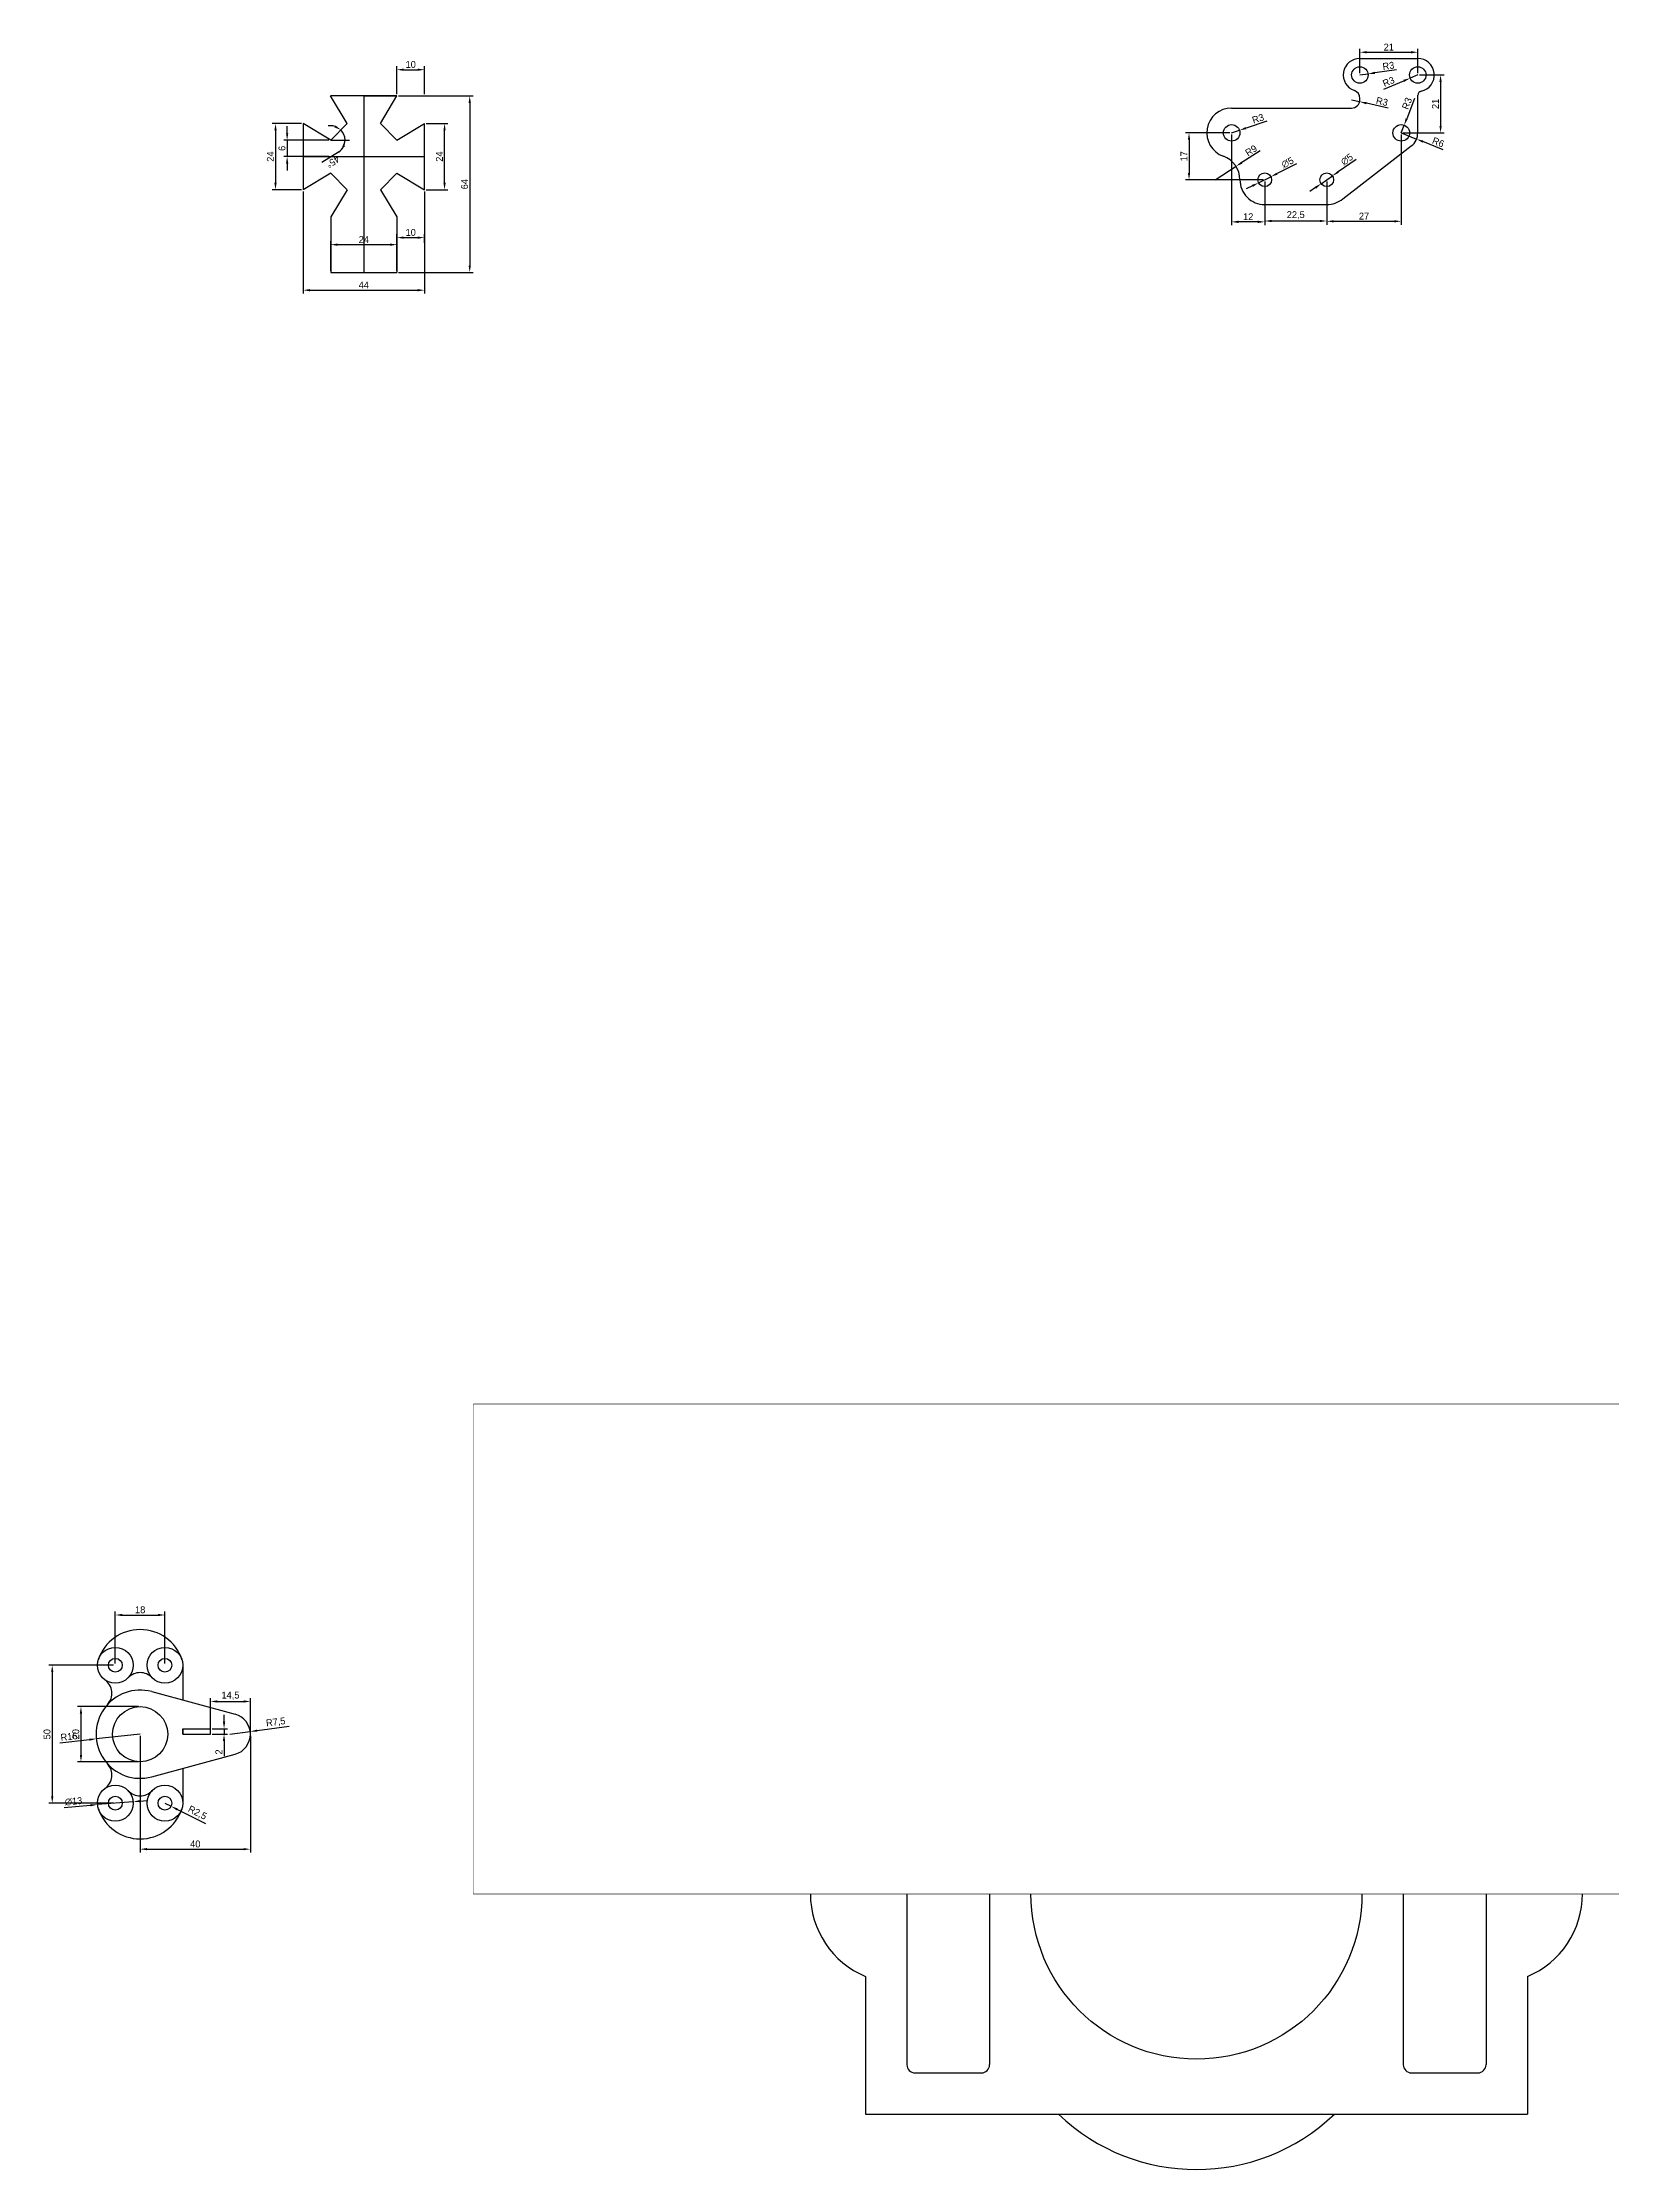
# Model space of a CAD drawing. Header units: millimetres. Extents: x -11614 to -3042, y 13178 to 15416.
# Drawn here: x -7199 to -6630, y 14188 to 14959 of the extents above; entities that cross this region are included whole.
import ezdxf

# ---------------------------------------------------------------- set-up
doc = ezdxf.new("R2010")
doc.units = ezdxf.units.MM
doc.header["$LTSCALE"] = 0.5
doc.header["$PDMODE"] = 34
doc.dimstyles.new('ISO-25', dxfattribs={"dimtxt": 2.5, "dimasz": 2.5, "dimexe": 1.25, "dimexo": 0.625, "dimtad": 1, "dimtxsty": 'Standard', "dimcen": 2.5, "dimadec": 0, "dimazin": 0, "dimtfac": 1, "dimtmove": 0, "dimatfit": 3, "dimfxl": 1, "dimarcsym": 0})

# ---------------------------------------------------------------- blocks, each defined once
blk = doc.blocks.new('*D49')
at = {"color": 0, "lineweight": -2, "transparency": 16777216}
for p, q in [((-7172.49, 14371.4), (-7172.49, 14390.25)), ((-7169.99, 14389), (-7156.99, 14389)), ((-7154.49, 14371.4), (-7154.49, 14390.25))]:
    blk.add_line(p, q, dxfattribs=at)
at = {"color": 0, "transparency": 16777216}
for points in [[(-7169.99, 14389.42), (-7169.99, 14388.59), (-7172.49, 14389)], [(-7156.99, 14389.42), (-7156.99, 14388.59), (-7154.49, 14389)]]:
    blk.add_solid(points, dxfattribs=at)
at = {"layer": 'Defpoints', "color": 0, "transparency": 16777216}
for p in [(-7154.49, 14389), (-7172.49, 14370.78), (-7154.49, 14370.78)]:
    blk.add_point(p, dxfattribs=at)
at = {"color": 0, "transparency": 16777216, "insert": (-7163.49, 14390.88), "char_height": 2.5, "attachment_point": 5}
blk.add_mtext('18', dxfattribs=at)
blk = doc.blocks.new('*D50')
at = {"color": 0, "lineweight": -2, "transparency": 16777216}
for p, q in [((-7137.99, 14346.4), (-7137.99, 14358.9)), ((-7135.49, 14357.65), (-7125.99, 14357.65)), ((-7123.49, 14346.4), (-7123.49, 14358.9))]:
    blk.add_line(p, q, dxfattribs=at)
at = {"color": 0, "transparency": 16777216}
for points in [[(-7135.49, 14358.07), (-7135.49, 14357.23), (-7137.99, 14357.65)], [(-7125.99, 14358.07), (-7125.99, 14357.23), (-7123.49, 14357.65)]]:
    blk.add_solid(points, dxfattribs=at)
at = {"layer": 'Defpoints', "color": 0, "transparency": 16777216}
for p in [(-7123.49, 14357.65), (-7137.99, 14345.78), (-7123.49, 14345.78)]:
    blk.add_point(p, dxfattribs=at)
at = {"color": 0, "transparency": 16777216, "insert": (-7130.74, 14359.73), "char_height": 2.5, "attachment_point": 5}
blk.add_mtext('14,5', dxfattribs=at)
blk = doc.blocks.new('*D51')
at = {"color": 0, "lineweight": -2, "transparency": 16777216}
for p, q in [((-7137.37, 14347.78), (-7131.82, 14347.78)), ((-7137.37, 14345.78), (-7131.82, 14345.78)), ((-7133.07, 14350.28), (-7133.07, 14352.78)), ((-7133.07, 14347.78), (-7133.07, 14345.78)), ((-7133.07, 14343.28), (-7133.07, 14337.86))]:
    blk.add_line(p, q, dxfattribs=at)
at = {"color": 0, "transparency": 16777216}
for points in [[(-7133.49, 14350.28), (-7132.65, 14350.28), (-7133.07, 14347.78)], [(-7133.49, 14343.28), (-7132.65, 14343.28), (-7133.07, 14345.78)]]:
    blk.add_solid(points, dxfattribs=at)
at = {"layer": 'Defpoints', "color": 0, "transparency": 16777216}
for p in [(-7137.99, 14347.78), (-7137.99, 14345.78), (-7133.07, 14345.78)]:
    blk.add_point(p, dxfattribs=at)
at = {"color": 0, "transparency": 16777216, "insert": (-7134.95, 14339.32), "char_height": 2.5, "attachment_point": 5, "rotation": 90}
blk.add_mtext('2', dxfattribs=at)
blk = doc.blocks.new('*D52')
at = {"color": 0, "lineweight": -2, "transparency": 16777216}
for p, q in [((-7130.99, 14345.78), (-7123.55, 14346.73)), ((-7109.5, 14348.54), (-7121.07, 14347.05))]:
    blk.add_line(p, q, dxfattribs=at)
at = {"color": 0, "transparency": 16777216}
blk.add_solid([(-7121.13, 14347.47), (-7121.02, 14346.64), (-7123.55, 14346.73)], dxfattribs=at)
at = {"layer": 'Defpoints', "color": 0, "transparency": 16777216}
for p in [(-7130.99, 14345.78), (-7123.55, 14346.73)]:
    blk.add_point(p, dxfattribs=at)
at = {"color": 0, "transparency": 16777216, "insert": (-7114.31, 14350.02), "char_height": 2.5, "attachment_point": 5, "rotation": 7.32679}
blk.add_mtext('R7,5', dxfattribs=at)
blk = doc.blocks.new('*D53')
at = {"color": 0, "lineweight": -2, "transparency": 16777216}
for p, q in [((-7154.49, 14320.78), (-7152.26, 14319.64)), ((-7139.63, 14313.23), (-7150.04, 14318.51))]:
    blk.add_line(p, q, dxfattribs=at)
at = {"color": 0, "transparency": 16777216}
blk.add_solid([(-7149.85, 14318.88), (-7150.22, 14318.14), (-7152.26, 14319.64)], dxfattribs=at)
at = {"layer": 'Defpoints', "color": 0, "transparency": 16777216}
for p in [(-7154.49, 14320.78), (-7152.26, 14319.64)]:
    blk.add_point(p, dxfattribs=at)
at = {"color": 0, "transparency": 16777216, "insert": (-7142.78, 14317.16), "char_height": 2.5, "attachment_point": 5, "rotation": 333.07073}
blk.add_mtext('R2,5', dxfattribs=at)
blk = doc.blocks.new('*D54')
at = {"color": 0, "lineweight": -2, "transparency": 16777216}
for p, q in [((-7163.49, 14345.78), (-7179.4, 14344.08)), ((-7192.61, 14342.67), (-7181.89, 14343.81))]:
    blk.add_line(p, q, dxfattribs=at)
at = {"color": 0, "transparency": 16777216}
blk.add_solid([(-7181.93, 14344.23), (-7181.84, 14343.4), (-7179.4, 14344.08)], dxfattribs=at)
at = {"layer": 'Defpoints', "color": 0, "transparency": 16777216}
for p in [(-7163.49, 14345.78), (-7179.4, 14344.08)]:
    blk.add_point(p, dxfattribs=at)
at = {"color": 0, "transparency": 16777216, "insert": (-7189.29, 14344.91), "char_height": 2.5, "attachment_point": 5, "rotation": 6.09495}
blk.add_mtext('R16', dxfattribs=at)
blk = doc.blocks.new('*D55')
at = {"color": 0, "lineweight": -2, "transparency": 16777216}
for p, q in [((-7163.49, 14345.15), (-7163.49, 14302.84)), ((-7123.49, 14345.15), (-7123.49, 14302.84)), ((-7160.99, 14304.09), (-7125.99, 14304.09))]:
    blk.add_line(p, q, dxfattribs=at)
at = {"color": 0, "transparency": 16777216}
for points in [[(-7160.99, 14304.51), (-7160.99, 14303.68), (-7163.49, 14304.09)], [(-7125.99, 14304.51), (-7125.99, 14303.68), (-7123.49, 14304.09)]]:
    blk.add_solid(points, dxfattribs=at)
at = {"layer": 'Defpoints', "color": 0, "transparency": 16777216}
for p in [(-7163.49, 14345.78), (-7123.49, 14345.78), (-7123.49, 14304.09)]:
    blk.add_point(p, dxfattribs=at)
at = {"color": 0, "transparency": 16777216, "insert": (-7143.49, 14305.97), "char_height": 2.5, "attachment_point": 5}
blk.add_mtext('40', dxfattribs=at)
blk = doc.blocks.new('*D56')
at = {"color": 0, "lineweight": -2, "transparency": 16777216}
for p, q in [((-7191.01, 14319.25), (-7181.46, 14320.04)), ((-7166.01, 14321.31), (-7178.97, 14320.24)), ((-7163.52, 14321.51), (-7161.03, 14321.72))]:
    blk.add_line(p, q, dxfattribs=at)
at = {"color": 0, "transparency": 16777216}
for points in [[(-7181.5, 14320.45), (-7181.43, 14319.62), (-7178.97, 14320.24)], [(-7163.56, 14321.93), (-7163.49, 14321.1), (-7166.01, 14321.31)]]:
    blk.add_solid(points, dxfattribs=at)
at = {"layer": 'Defpoints', "color": 0, "transparency": 16777216}
for p in [(-7178.97, 14320.24), (-7166.01, 14321.31)]:
    blk.add_point(p, dxfattribs=at)
at = {"color": 0, "transparency": 16777216, "insert": (-7187.64, 14321.41), "char_height": 2.5, "attachment_point": 5, "rotation": 4.70359}
blk.add_mtext('∅13', dxfattribs=at)
blk = doc.blocks.new('*D57')
at = {"color": 0, "lineweight": -2, "transparency": 16777216}
for p, q in [((-7164.12, 14355.78), (-7186.2, 14355.78)), ((-7184.95, 14353.28), (-7184.95, 14338.28)), ((-7164.12, 14335.78), (-7186.2, 14335.78))]:
    blk.add_line(p, q, dxfattribs=at)
at = {"color": 0, "transparency": 16777216}
for points in [[(-7185.37, 14353.28), (-7184.54, 14353.28), (-7184.95, 14355.78)], [(-7185.37, 14338.28), (-7184.54, 14338.28), (-7184.95, 14335.78)]]:
    blk.add_solid(points, dxfattribs=at)
at = {"layer": 'Defpoints', "color": 0, "transparency": 16777216}
for p in [(-7163.49, 14355.78), (-7184.95, 14335.78), (-7163.49, 14335.78)]:
    blk.add_point(p, dxfattribs=at)
at = {"color": 0, "transparency": 16777216, "insert": (-7186.83, 14345.78), "char_height": 2.5, "attachment_point": 5, "rotation": 90}
blk.add_mtext('20', dxfattribs=at)
blk = doc.blocks.new('*D58')
at = {"color": 0, "lineweight": -2, "transparency": 16777216}
for p, q in [((-7173.12, 14370.78), (-7196.62, 14370.78)), ((-7195.37, 14368.28), (-7195.37, 14323.28)), ((-7173.12, 14320.78), (-7196.62, 14320.78))]:
    blk.add_line(p, q, dxfattribs=at)
at = {"color": 0, "transparency": 16777216}
for points in [[(-7195.79, 14368.28), (-7194.95, 14368.28), (-7195.37, 14370.78)], [(-7195.79, 14323.28), (-7194.95, 14323.28), (-7195.37, 14320.78)]]:
    blk.add_solid(points, dxfattribs=at)
at = {"layer": 'Defpoints', "color": 0, "transparency": 16777216}
for p in [(-7172.49, 14370.78), (-7195.37, 14320.78), (-7172.49, 14320.78)]:
    blk.add_point(p, dxfattribs=at)
at = {"color": 0, "transparency": 16777216, "insert": (-7197.25, 14345.78), "char_height": 2.5, "attachment_point": 5, "rotation": 90}
blk.add_mtext('50', dxfattribs=at)
blk = doc.blocks.new('*D87')
at = {"color": 0, "linetype": 'Continuous', "lineweight": -2, "transparency": 16777216}
blk.add_line((-7091.58, 14919.46), (-7097.55, 14915.65), dxfattribs=at)
for start, end in [(72.80093, 100.60186), (302.56756, 360), (360, 45), (304.39814, 332.19907)]:
    blk.add_arc((-7094.38, 14923.84), 5.2, start, end, dxfattribs=at)
at = {"color": 0, "linetype": 'Continuous', "transparency": 16777216}
for points in [[(-7092.63, 14929.17), (-7093.06, 14928.46), (-7090.7, 14927.52)], [(-7090.18, 14921.52), (-7089.37, 14921.32), (-7089.18, 14923.84)]]:
    blk.add_solid(points, dxfattribs=at)
at = {"layer": 'Defpoints', "color": 0, "linetype": 'Continuous', "transparency": 16777216}
for p in [(-7094.38, 14923.84), (-7094.38, 14923.84), (-7089.88, 14926.45), (-7088.38, 14929.84), (-7087.6, 14923.84)]:
    blk.add_point(p, dxfattribs=at)
at = {"color": 0, "linetype": 'Continuous', "transparency": 16777216, "insert": (-7093.56, 14915.97), "char_height": 2.5, "attachment_point": 5, "rotation": 212.56756}
blk.add_mtext('45°', dxfattribs=at)
blk = doc.blocks.new('*D88')
at = {"color": 0, "linetype": 'Continuous', "lineweight": -2, "transparency": 16777216}
for p, q in [((-7059.76, 14929.84), (-7051.86, 14929.84)), ((-7053.11, 14908.34), (-7053.11, 14927.34)), ((-7059.76, 14905.84), (-7051.86, 14905.84))]:
    blk.add_line(p, q, dxfattribs=at)
at = {"color": 0, "linetype": 'Continuous', "transparency": 16777216}
for points in [[(-7053.52, 14927.34), (-7052.69, 14927.34), (-7053.11, 14929.84)], [(-7053.52, 14908.34), (-7052.69, 14908.34), (-7053.11, 14905.84)]]:
    blk.add_solid(points, dxfattribs=at)
at = {"layer": 'Defpoints', "color": 0, "linetype": 'Continuous', "transparency": 16777216}
for p in [(-7060.38, 14929.84), (-7053.11, 14929.84), (-7060.38, 14905.84)]:
    blk.add_point(p, dxfattribs=at)
at = {"color": 0, "linetype": 'Continuous', "transparency": 16777216, "insert": (-7054.98, 14917.84), "char_height": 2.5, "attachment_point": 5, "rotation": 90}
blk.add_mtext('24', dxfattribs=at)
blk = doc.blocks.new('*D89')
at = {"color": 0, "linetype": 'Continuous', "lineweight": -2, "transparency": 16777216}
for p, q in [((-7070.38, 14940.47), (-7070.38, 14950.61)), ((-7067.88, 14949.36), (-7062.88, 14949.36)), ((-7060.38, 14940.47), (-7060.38, 14950.61))]:
    blk.add_line(p, q, dxfattribs=at)
at = {"color": 0, "linetype": 'Continuous', "transparency": 16777216}
for points in [[(-7067.88, 14949.78), (-7067.88, 14948.94), (-7070.38, 14949.36)], [(-7062.88, 14949.78), (-7062.88, 14948.94), (-7060.38, 14949.36)]]:
    blk.add_solid(points, dxfattribs=at)
at = {"layer": 'Defpoints', "color": 0, "linetype": 'Continuous', "transparency": 16777216}
for p in [(-7060.38, 14949.36), (-7070.38, 14939.84), (-7060.38, 14939.84)]:
    blk.add_point(p, dxfattribs=at)
at = {"color": 0, "linetype": 'Continuous', "transparency": 16777216, "insert": (-7065.38, 14951.24), "char_height": 2.5, "attachment_point": 5}
blk.add_mtext('10', dxfattribs=at)
blk = doc.blocks.new('*D90')
at = {"color": 0, "linetype": 'Continuous', "lineweight": -2, "transparency": 16777216}
for p, q in [((-7069.76, 14939.84), (-7042.73, 14939.84)), ((-7043.98, 14937.34), (-7043.98, 14878.34)), ((-7069.76, 14875.84), (-7042.73, 14875.84))]:
    blk.add_line(p, q, dxfattribs=at)
at = {"color": 0, "linetype": 'Continuous', "transparency": 16777216}
for points in [[(-7044.39, 14937.34), (-7043.56, 14937.34), (-7043.98, 14939.84)], [(-7044.39, 14878.34), (-7043.56, 14878.34), (-7043.98, 14875.84)]]:
    blk.add_solid(points, dxfattribs=at)
at = {"layer": 'Defpoints', "color": 0, "linetype": 'Continuous', "transparency": 16777216}
for p in [(-7070.38, 14939.84), (-7070.38, 14875.84), (-7043.98, 14875.84)]:
    blk.add_point(p, dxfattribs=at)
at = {"color": 0, "linetype": 'Continuous', "transparency": 16777216, "insert": (-7045.85, 14907.84), "char_height": 2.5, "attachment_point": 5, "rotation": 90}
blk.add_mtext('64', dxfattribs=at)
blk = doc.blocks.new('*D91')
at = {"color": 0, "linetype": 'Continuous', "lineweight": -2, "transparency": 16777216}
for p, q in [((-7104.38, 14905.22), (-7104.38, 14868.16)), ((-7060.38, 14905.22), (-7060.38, 14868.16)), ((-7101.88, 14869.41), (-7062.88, 14869.41))]:
    blk.add_line(p, q, dxfattribs=at)
at = {"color": 0, "linetype": 'Continuous', "transparency": 16777216}
for points in [[(-7101.88, 14869.82), (-7101.88, 14868.99), (-7104.38, 14869.41)], [(-7062.88, 14869.82), (-7062.88, 14868.99), (-7060.38, 14869.41)]]:
    blk.add_solid(points, dxfattribs=at)
at = {"layer": 'Defpoints', "color": 0, "linetype": 'Continuous', "transparency": 16777216}
for p in [(-7104.38, 14905.84), (-7060.38, 14905.84), (-7060.38, 14869.41)]:
    blk.add_point(p, dxfattribs=at)
at = {"color": 0, "linetype": 'Continuous', "transparency": 16777216, "insert": (-7082.38, 14871.28), "char_height": 2.5, "attachment_point": 5}
blk.add_mtext('44', dxfattribs=at)
blk = doc.blocks.new('*D92')
at = {"color": 0, "linetype": 'Continuous', "lineweight": -2, "transparency": 16777216}
for p, q in [((-7095.01, 14923.84), (-7111.44, 14923.84)), ((-7110.19, 14926.34), (-7110.19, 14928.84)), ((-7110.19, 14923.84), (-7110.19, 14917.84)), ((-7095.01, 14917.84), (-7111.44, 14917.84)), ((-7110.19, 14915.34), (-7110.19, 14912.84))]:
    blk.add_line(p, q, dxfattribs=at)
at = {"color": 0, "linetype": 'Continuous', "transparency": 16777216}
for points in [[(-7110.6, 14926.34), (-7109.77, 14926.34), (-7110.19, 14923.84)], [(-7110.6, 14915.34), (-7109.77, 14915.34), (-7110.19, 14917.84)]]:
    blk.add_solid(points, dxfattribs=at)
at = {"layer": 'Defpoints', "color": 0, "linetype": 'Continuous', "transparency": 16777216}
for p in [(-7094.38, 14923.84), (-7110.19, 14917.84), (-7094.38, 14917.84)]:
    blk.add_point(p, dxfattribs=at)
at = {"color": 0, "linetype": 'Continuous', "transparency": 16777216, "insert": (-7112.06, 14920.84), "char_height": 2.5, "attachment_point": 5, "rotation": 90}
blk.add_mtext('6', dxfattribs=at)
blk = doc.blocks.new('*D93')
at = {"color": 0, "linetype": 'Continuous', "lineweight": -2, "transparency": 16777216}
for p, q in [((-7105.01, 14929.84), (-7115.66, 14929.84)), ((-7114.41, 14927.34), (-7114.41, 14908.34)), ((-7105.01, 14905.84), (-7115.66, 14905.84))]:
    blk.add_line(p, q, dxfattribs=at)
at = {"color": 0, "linetype": 'Continuous', "transparency": 16777216}
for points in [[(-7114.82, 14927.34), (-7113.99, 14927.34), (-7114.41, 14929.84)], [(-7114.82, 14908.34), (-7113.99, 14908.34), (-7114.41, 14905.84)]]:
    blk.add_solid(points, dxfattribs=at)
at = {"layer": 'Defpoints', "color": 0, "linetype": 'Continuous', "transparency": 16777216}
for p in [(-7104.38, 14929.84), (-7114.41, 14905.84), (-7104.38, 14905.84)]:
    blk.add_point(p, dxfattribs=at)
at = {"color": 0, "linetype": 'Continuous', "transparency": 16777216, "insert": (-7116.28, 14917.84), "char_height": 2.5, "attachment_point": 5, "rotation": 90}
blk.add_mtext('24', dxfattribs=at)
blk = doc.blocks.new('*D94')
at = {"color": 0, "linetype": 'Continuous', "lineweight": -2, "transparency": 16777216}
for p, q in [((-7094.38, 14876.47), (-7094.38, 14887.16)), ((-7091.88, 14885.91), (-7072.88, 14885.91)), ((-7070.38, 14876.47), (-7070.38, 14887.16))]:
    blk.add_line(p, q, dxfattribs=at)
at = {"color": 0, "linetype": 'Continuous', "transparency": 16777216}
for points in [[(-7091.88, 14886.32), (-7091.88, 14885.49), (-7094.38, 14885.91)], [(-7072.88, 14886.32), (-7072.88, 14885.49), (-7070.38, 14885.91)]]:
    blk.add_solid(points, dxfattribs=at)
at = {"layer": 'Defpoints', "color": 0, "linetype": 'Continuous', "transparency": 16777216}
for p in [(-7070.38, 14885.91), (-7094.38, 14875.84), (-7070.38, 14875.84)]:
    blk.add_point(p, dxfattribs=at)
at = {"color": 0, "linetype": 'Continuous', "transparency": 16777216, "insert": (-7082.38, 14887.78), "char_height": 2.5, "attachment_point": 5}
blk.add_mtext('24', dxfattribs=at)
blk = doc.blocks.new('*D95')
at = {"color": 0, "linetype": 'Continuous', "lineweight": -2, "transparency": 16777216}
for p, q in [((-7070.38, 14886.53), (-7070.38, 14889.72)), ((-7067.88, 14888.47), (-7062.88, 14888.47)), ((-7060.38, 14886.53), (-7060.38, 14889.72))]:
    blk.add_line(p, q, dxfattribs=at)
at = {"color": 0, "linetype": 'Continuous', "transparency": 16777216}
for points in [[(-7067.88, 14888.88), (-7067.88, 14888.05), (-7070.38, 14888.47)], [(-7062.88, 14888.88), (-7062.88, 14888.05), (-7060.38, 14888.47)]]:
    blk.add_solid(points, dxfattribs=at)
at = {"layer": 'Defpoints', "color": 0, "linetype": 'Continuous', "transparency": 16777216}
for p in [(-7070.38, 14885.91), (-7060.38, 14888.47), (-7060.38, 14885.91)]:
    blk.add_point(p, dxfattribs=at)
at = {"color": 0, "linetype": 'Continuous', "transparency": 16777216, "insert": (-7065.38, 14890.34), "char_height": 2.5, "attachment_point": 5}
blk.add_mtext('10', dxfattribs=at)
blk = doc.blocks.new('*D131')
at = {"color": 0, "linetype": 'Continuous', "lineweight": -2, "transparency": 16777216}
for p, q in [((-6721.2, 14948.07), (-6721.2, 14956.94)), ((-6718.7, 14955.69), (-6702.7, 14955.69)), ((-6700.2, 14948.07), (-6700.2, 14956.94))]:
    blk.add_line(p, q, dxfattribs=at)
at = {"color": 0, "linetype": 'Continuous', "transparency": 16777216}
for points in [[(-6718.7, 14956.11), (-6718.7, 14955.27), (-6721.2, 14955.69)], [(-6702.7, 14956.11), (-6702.7, 14955.27), (-6700.2, 14955.69)]]:
    blk.add_solid(points, dxfattribs=at)
at = {"layer": 'Defpoints', "color": 0, "linetype": 'Continuous', "transparency": 16777216}
for p in [(-6700.2, 14955.69), (-6721.2, 14947.45), (-6700.2, 14947.45)]:
    blk.add_point(p, dxfattribs=at)
at = {"color": 0, "linetype": 'Continuous', "transparency": 16777216, "insert": (-6710.7, 14957.56), "char_height": 2.5, "attachment_point": 5}
blk.add_mtext('21', dxfattribs=at)
blk = doc.blocks.new('*D132')
at = {"color": 0, "linetype": 'Continuous', "lineweight": -2, "transparency": 16777216}
for p, q in [((-6699.57, 14947.45), (-6690.68, 14947.45)), ((-6691.93, 14944.95), (-6691.93, 14928.95)), ((-6705.57, 14926.45), (-6690.68, 14926.45))]:
    blk.add_line(p, q, dxfattribs=at)
at = {"color": 0, "linetype": 'Continuous', "transparency": 16777216}
for points in [[(-6692.35, 14944.95), (-6691.52, 14944.95), (-6691.93, 14947.45)], [(-6692.35, 14928.95), (-6691.52, 14928.95), (-6691.93, 14926.45)]]:
    blk.add_solid(points, dxfattribs=at)
at = {"layer": 'Defpoints', "color": 0, "linetype": 'Continuous', "transparency": 16777216}
for p in [(-6700.2, 14947.45), (-6706.2, 14926.45), (-6691.93, 14926.45)]:
    blk.add_point(p, dxfattribs=at)
at = {"color": 0, "linetype": 'Continuous', "transparency": 16777216, "insert": (-6693.81, 14936.95), "char_height": 2.5, "attachment_point": 5, "rotation": 90}
blk.add_mtext('21', dxfattribs=at)
blk = doc.blocks.new('*D133')
at = {"color": 0, "linetype": 'Continuous', "lineweight": -2, "transparency": 16777216}
for p, q in [((-6706.2, 14925.82), (-6706.2, 14893.13)), ((-6733.2, 14908.82), (-6733.2, 14893.13)), ((-6730.7, 14894.38), (-6708.7, 14894.38))]:
    blk.add_line(p, q, dxfattribs=at)
at = {"color": 0, "linetype": 'Continuous', "transparency": 16777216}
for points in [[(-6730.7, 14894.8), (-6730.7, 14893.97), (-6733.2, 14894.38)], [(-6708.7, 14894.8), (-6708.7, 14893.97), (-6706.2, 14894.38)]]:
    blk.add_solid(points, dxfattribs=at)
at = {"layer": 'Defpoints', "color": 0, "linetype": 'Continuous', "transparency": 16777216}
for p in [(-6706.2, 14926.45), (-6733.2, 14909.45), (-6706.2, 14894.38)]:
    blk.add_point(p, dxfattribs=at)
at = {"color": 0, "linetype": 'Continuous', "transparency": 16777216, "insert": (-6719.7, 14896.26), "char_height": 2.5, "attachment_point": 5}
blk.add_mtext('27', dxfattribs=at)
blk = doc.blocks.new('*D134')
at = {"color": 0, "linetype": 'Continuous', "lineweight": -2, "transparency": 16777216}
for p, q in [((-6755.7, 14908.82), (-6755.7, 14893.24)), ((-6733.2, 14908.82), (-6733.2, 14893.24)), ((-6735.7, 14894.49), (-6753.2, 14894.49))]:
    blk.add_line(p, q, dxfattribs=at)
at = {"color": 0, "linetype": 'Continuous', "transparency": 16777216}
for points in [[(-6753.2, 14894.9), (-6753.2, 14894.07), (-6755.7, 14894.49)], [(-6735.7, 14894.9), (-6735.7, 14894.07), (-6733.2, 14894.49)]]:
    blk.add_solid(points, dxfattribs=at)
at = {"layer": 'Defpoints', "color": 0, "linetype": 'Continuous', "transparency": 16777216}
for p in [(-6755.7, 14909.45), (-6733.2, 14909.45), (-6755.7, 14894.49)]:
    blk.add_point(p, dxfattribs=at)
at = {"color": 0, "linetype": 'Continuous', "transparency": 16777216, "insert": (-6744.45, 14896.57), "char_height": 2.5, "attachment_point": 5}
blk.add_mtext('22,5', dxfattribs=at)
blk = doc.blocks.new('*D135')
at = {"color": 0, "linetype": 'Continuous', "lineweight": -2, "transparency": 16777216}
for p, q in [((-6767.7, 14925.82), (-6767.7, 14892.93)), ((-6755.7, 14908.82), (-6755.7, 14892.93)), ((-6758.2, 14894.18), (-6765.2, 14894.18))]:
    blk.add_line(p, q, dxfattribs=at)
at = {"color": 0, "linetype": 'Continuous', "transparency": 16777216}
for points in [[(-6765.2, 14894.6), (-6765.2, 14893.76), (-6767.7, 14894.18)], [(-6758.2, 14894.6), (-6758.2, 14893.76), (-6755.7, 14894.18)]]:
    blk.add_solid(points, dxfattribs=at)
at = {"layer": 'Defpoints', "color": 0, "linetype": 'Continuous', "transparency": 16777216}
for p in [(-6767.7, 14926.45), (-6755.7, 14909.45), (-6767.7, 14894.18)]:
    blk.add_point(p, dxfattribs=at)
at = {"color": 0, "linetype": 'Continuous', "transparency": 16777216, "insert": (-6761.7, 14896.05), "char_height": 2.5, "attachment_point": 5}
blk.add_mtext('12', dxfattribs=at)
blk = doc.blocks.new('*D136')
at = {"color": 0, "linetype": 'Continuous', "lineweight": -2, "transparency": 16777216}
for p, q in [((-6768.32, 14926.45), (-6784.39, 14926.45)), ((-6783.14, 14923.95), (-6783.14, 14911.95)), ((-6756.32, 14909.45), (-6784.39, 14909.45))]:
    blk.add_line(p, q, dxfattribs=at)
at = {"color": 0, "linetype": 'Continuous', "transparency": 16777216}
for points in [[(-6783.56, 14923.95), (-6782.72, 14923.95), (-6783.14, 14926.45)], [(-6783.56, 14911.95), (-6782.72, 14911.95), (-6783.14, 14909.45)]]:
    blk.add_solid(points, dxfattribs=at)
at = {"layer": 'Defpoints', "color": 0, "linetype": 'Continuous', "transparency": 16777216}
for p in [(-6767.7, 14926.45), (-6783.14, 14909.45), (-6755.7, 14909.45)]:
    blk.add_point(p, dxfattribs=at)
at = {"color": 0, "linetype": 'Continuous', "transparency": 16777216, "insert": (-6785.01, 14917.95), "char_height": 2.5, "attachment_point": 5, "rotation": 90}
blk.add_mtext('17', dxfattribs=at)
blk = doc.blocks.new('*D137')
at = {"color": 0, "linetype": 'Continuous', "lineweight": -2, "transparency": 16777216}
for p, q in [((-6706.2, 14926.45), (-6700.63, 14924.19)), ((-6690.98, 14920.29), (-6698.32, 14923.26))]:
    blk.add_line(p, q, dxfattribs=at)
at = {"color": 0, "linetype": 'Continuous', "transparency": 16777216}
blk.add_solid([(-6698.16, 14923.64), (-6698.47, 14922.87), (-6700.63, 14924.19)], dxfattribs=at)
at = {"layer": 'Defpoints', "color": 0, "linetype": 'Continuous', "transparency": 16777216}
for p in [(-6706.2, 14926.45), (-6700.63, 14924.19)]:
    blk.add_point(p, dxfattribs=at)
at = {"color": 0, "linetype": 'Continuous', "transparency": 16777216, "insert": (-6692.79, 14923.04), "char_height": 2.5, "attachment_point": 5, "rotation": 337.9705}
blk.add_mtext('R6', dxfattribs=at)
blk = doc.blocks.new('*D138')
at = {"color": 0, "linetype": 'Continuous', "lineweight": -2, "transparency": 16777216}
for p, q in [((-6724.2, 14938.45), (-6721.27, 14937.77)), ((-6710.95, 14935.36), (-6718.84, 14937.2))]:
    blk.add_line(p, q, dxfattribs=at)
at = {"color": 0, "linetype": 'Continuous', "transparency": 16777216}
blk.add_solid([(-6718.75, 14937.6), (-6718.93, 14936.79), (-6721.27, 14937.77)], dxfattribs=at)
at = {"layer": 'Defpoints', "color": 0, "linetype": 'Continuous', "transparency": 16777216}
for p in [(-6724.2, 14938.45), (-6721.27, 14937.77)]:
    blk.add_point(p, dxfattribs=at)
at = {"color": 0, "linetype": 'Continuous', "transparency": 16777216, "insert": (-6713.17, 14937.8), "char_height": 2.5, "attachment_point": 5, "rotation": 346.89942}
blk.add_mtext('R3', dxfattribs=at)
blk = doc.blocks.new('*D139')
at = {"color": 0, "linetype": 'Continuous', "lineweight": -2, "transparency": 16777216}
for p, q in [((-6757.33, 14919.92), (-6764, 14915.66)), ((-6773.7, 14909.47), (-6766.11, 14914.32))]:
    blk.add_line(p, q, dxfattribs=at)
at = {"color": 0, "linetype": 'Continuous', "transparency": 16777216}
blk.add_solid([(-6764.23, 14916.01), (-6763.78, 14915.31), (-6766.11, 14914.32)], dxfattribs=at)
at = {"layer": 'Defpoints', "color": 0, "linetype": 'Continuous', "transparency": 16777216}
for p in [(-6773.7, 14909.47), (-6766.11, 14914.32)]:
    blk.add_point(p, dxfattribs=at)
at = {"color": 0, "linetype": 'Continuous', "transparency": 16777216, "insert": (-6760.62, 14920.04), "char_height": 2.5, "attachment_point": 5, "rotation": 32.5467}
blk.add_mtext('R9', dxfattribs=at)
blk = doc.blocks.new('*D140')
at = {"color": 0, "linetype": 'Continuous', "lineweight": -2, "transparency": 16777216}
for p, q in [((-6767.7, 14926.45), (-6764.85, 14927.39)), ((-6754.96, 14930.67), (-6762.48, 14928.18))]:
    blk.add_line(p, q, dxfattribs=at)
at = {"color": 0, "linetype": 'Continuous', "transparency": 16777216}
blk.add_solid([(-6762.61, 14928.57), (-6762.35, 14927.78), (-6764.85, 14927.39)], dxfattribs=at)
at = {"layer": 'Defpoints', "color": 0, "linetype": 'Continuous', "transparency": 16777216}
for p in [(-6767.7, 14926.45), (-6764.85, 14927.39)]:
    blk.add_point(p, dxfattribs=at)
at = {"color": 0, "linetype": 'Continuous', "transparency": 16777216, "insert": (-6758.12, 14931.6), "char_height": 2.5, "attachment_point": 5, "rotation": 18.36917}
blk.add_mtext('R3', dxfattribs=at)
blk = doc.blocks.new('*D141')
at = {"color": 0, "linetype": 'Continuous', "lineweight": -2, "transparency": 16777216}
for p, q in [((-6701.38, 14938.97), (-6704.22, 14931.58)), ((-6706.2, 14926.45), (-6705.12, 14929.25))]:
    blk.add_line(p, q, dxfattribs=at)
at = {"color": 0, "linetype": 'Continuous', "transparency": 16777216}
blk.add_solid([(-6704.61, 14931.73), (-6703.83, 14931.43), (-6705.12, 14929.25)], dxfattribs=at)
at = {"layer": 'Defpoints', "color": 0, "linetype": 'Continuous', "transparency": 16777216}
for p in [(-6706.2, 14926.45), (-6705.12, 14929.25)]:
    blk.add_point(p, dxfattribs=at)
at = {"color": 0, "linetype": 'Continuous', "transparency": 16777216, "insert": (-6704.1, 14937.11), "char_height": 2.5, "attachment_point": 5, "rotation": 68.95268}
blk.add_mtext('R3', dxfattribs=at)
blk = doc.blocks.new('*D142')
at = {"color": 0, "linetype": 'Continuous', "lineweight": -2, "transparency": 16777216}
for p, q in [((-6721.2, 14947.45), (-6718.22, 14947.85)), ((-6707.91, 14949.28), (-6715.75, 14948.2))]:
    blk.add_line(p, q, dxfattribs=at)
at = {"color": 0, "linetype": 'Continuous', "transparency": 16777216}
blk.add_solid([(-6715.81, 14948.61), (-6715.69, 14947.78), (-6718.22, 14947.85)], dxfattribs=at)
at = {"layer": 'Defpoints', "color": 0, "linetype": 'Continuous', "transparency": 16777216}
for p in [(-6721.2, 14947.45), (-6718.22, 14947.85)]:
    blk.add_point(p, dxfattribs=at)
at = {"color": 0, "linetype": 'Continuous', "transparency": 16777216, "insert": (-6710.84, 14950.76), "char_height": 2.5, "attachment_point": 5, "rotation": 7.84103}
blk.add_mtext('R3', dxfattribs=at)
blk = doc.blocks.new('*D143')
at = {"color": 0, "linetype": 'Continuous', "lineweight": -2, "transparency": 16777216}
for p, q in [((-6700.2, 14947.45), (-6702.96, 14946.28)), ((-6712.56, 14942.24), (-6705.27, 14945.31))]:
    blk.add_line(p, q, dxfattribs=at)
at = {"color": 0, "linetype": 'Continuous', "transparency": 16777216}
blk.add_solid([(-6705.43, 14945.7), (-6705.11, 14944.93), (-6702.96, 14946.28)], dxfattribs=at)
at = {"layer": 'Defpoints', "color": 0, "linetype": 'Continuous', "transparency": 16777216}
for p in [(-6700.2, 14947.45), (-6702.96, 14946.28)]:
    blk.add_point(p, dxfattribs=at)
at = {"color": 0, "linetype": 'Continuous', "transparency": 16777216, "insert": (-6710.79, 14945.02), "char_height": 2.5, "attachment_point": 5, "rotation": 22.81024}
blk.add_mtext('R3', dxfattribs=at)
blk = doc.blocks.new('*D144')
at = {"color": 0, "linetype": 'Continuous', "lineweight": -2, "transparency": 16777216}
for p, q in [((-6757.94, 14908.33), (-6753.46, 14910.56)), ((-6744.13, 14915.2), (-6751.22, 14911.67)), ((-6760.17, 14907.22), (-6762.41, 14906.11))]:
    blk.add_line(p, q, dxfattribs=at)
at = {"color": 0, "linetype": 'Continuous', "transparency": 16777216}
for points in [[(-6751.41, 14912.04), (-6751.03, 14911.3), (-6753.46, 14910.56)], [(-6760.36, 14907.59), (-6759.99, 14906.85), (-6757.94, 14908.33)]]:
    blk.add_solid(points, dxfattribs=at)
at = {"layer": 'Defpoints', "color": 0, "linetype": 'Continuous', "transparency": 16777216}
for p in [(-6753.46, 14910.56), (-6757.94, 14908.33)]:
    blk.add_point(p, dxfattribs=at)
at = {"color": 0, "linetype": 'Continuous', "transparency": 16777216, "insert": (-6747.39, 14915.67), "char_height": 2.5, "attachment_point": 5, "rotation": 26.4334}
blk.add_mtext('∅5', dxfattribs=at)
blk = doc.blocks.new('*D145')
at = {"color": 0, "linetype": 'Continuous', "lineweight": -2, "transparency": 16777216}
for p, q in [((-6722.59, 14916.82), (-6729.09, 14912.3)), ((-6735.25, 14908.02), (-6731.14, 14910.87)), ((-6737.3, 14906.59), (-6739.35, 14905.16))]:
    blk.add_line(p, q, dxfattribs=at)
at = {"color": 0, "linetype": 'Continuous', "transparency": 16777216}
for points in [[(-6729.33, 14912.64), (-6728.85, 14911.96), (-6731.14, 14910.87)], [(-6737.54, 14906.93), (-6737.06, 14906.25), (-6735.25, 14908.02)]]:
    blk.add_solid(points, dxfattribs=at)
at = {"layer": 'Defpoints', "color": 0, "linetype": 'Continuous', "transparency": 16777216}
for p in [(-6731.14, 14910.87), (-6735.25, 14908.02)]:
    blk.add_point(p, dxfattribs=at)
at = {"color": 0, "linetype": 'Continuous', "transparency": 16777216, "insert": (-6725.89, 14916.81), "char_height": 2.5, "attachment_point": 5, "rotation": 34.80989}
blk.add_mtext('∅5', dxfattribs=at)

msp = doc.modelspace()

# ---------------------------------------------------------------- linework, layer by layer
at = {"linetype": 'Continuous'}
for p, q in [((-6721.197, 14953.445), (-6700.197, 14953.445)), ((-7088.382, 14929.844), (-7094.457, 14939.844)), ((-7070.383, 14939.844), (-7094.457, 14939.844)), ((-7082.382, 14939.844), (-7070.382, 14939.844)), ((-7082.382, 14939.844), (-7082.382, 14875.844)), ((-7076.382, 14929.844), (-7070.383, 14939.844)), ((-6700.197, 14926.445), (-6700.197, 14940.097)), ((-6767.697, 14935.445), (-6724.197, 14935.445)), ((-6721.197, 14938.445), (-6721.197, 14938.96)), ((-7094.382, 14923.844), (-7104.382, 14929.844)), ((-7104.382, 14929.844), (-7104.382, 14905.844)), ((-7088.382, 14929.844), (-7094.382, 14923.844)), ((-7094.382, 14923.844), (-7087.602, 14923.844)), ((-7076.382, 14929.844), (-7070.382, 14923.844)), ((-7070.382, 14923.844), (-7060.382, 14929.844)), ((-7060.382, 14905.844), (-7060.382, 14929.844)), ((-7060.382, 14917.844), (-7060.382, 14927.844)), ((-7104.382, 14917.844), (-7060.382, 14917.844)), ((-6727.394, 14902.566), (-6702.538, 14921.69)), ((-7094.382, 14911.844), (-7104.382, 14905.844)), ((-7088.382, 14905.844), (-7094.382, 14911.844)), ((-7076.382, 14905.844), (-7070.382, 14911.844)), ((-7070.382, 14911.844), (-7060.382, 14905.844)), ((-7088.382, 14905.844), (-7094.381, 14895.968)), ((-7076.382, 14905.844), (-7070.383, 14895.968)), ((-7094.381, 14895.968), (-7094.381, 14875.844)), ((-7070.383, 14895.968), (-7070.383, 14875.844)), ((-6755.697, 14900.445), (-6733.197, 14900.445)), ((-7094.381, 14875.844), (-7070.383, 14875.844))]:
    msp.add_line(p, q, dxfattribs=at)
for p, q in [((-7147.993, 14370.777), (-7147.993, 14358.154)), ((-7159.308, 14361.22), (-7129.032, 14353.016)), ((-6900.452, 14367.948), (-6900.452, 14317.948)), ((-6900.452, 14367.948), (-6849.597, 14367.948)), ((-6730.452, 14367.948), (-6660.452, 14367.948)), ((-6660.452, 14367.948), (-6660.452, 14317.948)), ((-7147.993, 14345.777), (-7147.993, 14347.777)), ((-7147.993, 14347.777), (-7137.993, 14347.777)), ((-7147.993, 14347.777), (-7147.993, 14345.777)), ((-7147.993, 14345.777), (-7137.993, 14345.777)), ((-7137.993, 14345.777), (-7137.993, 14347.777)), ((-6885.452, 14349.948), (-6885.452, 14225.948)), ((-6882.452, 14352.948), (-6858.452, 14352.948)), ((-6855.452, 14349.948), (-6855.452, 14225.948)), ((-6705.452, 14349.948), (-6705.452, 14225.948)), ((-6702.452, 14352.948), (-6678.452, 14352.948)), ((-6675.452, 14349.948), (-6675.452, 14225.948)), ((-7159.308, 14330.334), (-7129.032, 14338.538)), ((-7147.993, 14333.4), (-7147.993, 14320.777)), ((-6900.452, 14257.948), (-6900.452, 14207.948)), ((-6660.452, 14257.948), (-6660.452, 14207.948)), ((-6660.452, 14257.948), (-6660.452, 14207.948)), ((-6882.452, 14222.948), (-6858.452, 14222.948)), ((-6702.452, 14222.948), (-6678.452, 14222.948)), ((-6900.452, 14207.948), (-6730.452, 14207.948)), ((-6730.452, 14207.948), (-6660.452, 14207.948))]:
    msp.add_line(p, q)
for centre, radius in [((-6721.197, 14947.445), 3), ((-6700.197, 14947.445), 3), ((-6767.697, 14926.445), 3), ((-6706.197, 14926.445), 3), ((-6755.697, 14909.445), 2.5), ((-6733.197, 14909.445), 2.5)]:
    msp.add_circle(centre, radius, dxfattribs=at)
for centre, radius in [((-7172.493, 14370.777), 6.5), ((-7154.493, 14370.777), 6.5), ((-7172.493, 14370.777), 2.5), ((-7154.493, 14370.777), 2.5), ((-7163.493, 14345.777), 10), ((-6780.452, 14287.948), 60), ((-7172.493, 14320.777), 6.5), ((-7172.493, 14320.777), 2.5), ((-7154.493, 14320.777), 6.5), ((-7154.493, 14320.777), 2.5)]:
    msp.add_circle(centre, radius)
for centre, radius, start, end in [((-6721.197, 14947.445), 6, 90, 250.528779), ((-6700.197, 14947.445), 6, 281.536959, 90), ((-6724.197, 14938.96), 3, 0, 70.528779), ((-6698.697, 14940.097), 1.5, 101.536959, 180), ((-6767.697, 14926.445), 9, 90, 250.528861), ((-6724.197, 14938.445), 3, 270, 0), ((-6706.197, 14926.445), 6, 307.57463, 0), ((-6773.697, 14909.475), 9, 359.906325, 70.528861), ((-6755.697, 14909.445), 9, 179.906325, 270), ((-6733.197, 14909.445), 9, 270, 310.147096)]:
    msp.add_arc(centre, radius, start, end, dxfattribs=at)
for centre, radius, start, end in [((-6780.452, 14315.448), 72.5, 46.397181, 133.602819), ((-7163.493, 14367.735), 16, 18.671718, 161.328282), ((-7163.493, 14345.777), 16, 74.838631, 285.161369), ((-7179.75, 14360.599), 6, 317.643149, 54.50902), ((-7163.493, 14362.102), 6, 43.94552, 136.05448), ((-7130.993, 14345.777), 7.5, 285.161369, 74.838631), ((-6882.452, 14349.948), 3, 90, 180), ((-6858.452, 14349.948), 3, 0, 90), ((-6702.452, 14349.948), 3, 90, 180), ((-6678.452, 14349.948), 3, 0, 90), ((-7179.75, 14330.954), 6, 305.49098, 42.356851), ((-7163.493, 14329.452), 6, 223.94552, 316.05448), ((-7163.493, 14323.818), 16, 198.671718, 341.328282), ((-6887.952, 14287.948), 32.5, 112.619865, 247.380135), ((-6672.952, 14287.948), 32.5, 292.619865, 67.380135), ((-6882.452, 14225.948), 3, 180, 270), ((-6858.452, 14225.948), 3, 270, 0), ((-6702.452, 14225.948), 3, 180, 270), ((-6678.452, 14225.948), 3, 270, 0), ((-6780.452, 14260.448), 72.5, 226.397181, 313.602819)]:
    msp.add_arc(centre, radius, start, end)

# ---------------------------------------------------------------- dimensions: what is measured, and where the dimension line sits
for base, p1, p2, picture, middle in [((-6700.197, 14955.689), (-6721.197, 14947.445), (-6700.197, 14947.445), '*D131', (-6710.697, 14957.564)), ((-7060.382, 14949.36), (-7070.382, 14939.844), (-7060.382, 14939.844), '*D89', (-7065.382, 14951.235)), ((-6767.697, 14894.178), (-6755.697, 14909.445), (-6767.697, 14926.445), '*D135', (-6761.697, 14896.053)), ((-6706.197, 14894.383), (-6733.197, 14909.445), (-6706.197, 14926.445), '*D133', (-6719.697, 14896.258)), ((-6755.697, 14894.485), (-6733.197, 14909.445), (-6755.697, 14909.445), '*D134', (-6744.447, 14896.569)), ((-7060.382, 14869.406), (-7104.382, 14905.844), (-7060.382, 14905.844), '*D91', (-7082.382, 14871.281)), ((-7070.383, 14885.906), (-7094.381, 14875.844), (-7070.383, 14875.844), '*D94', (-7082.382, 14887.781)), ((-7060.382, 14888.466), (-7070.383, 14885.906), (-7060.382, 14885.906), '*D95', (-7065.382, 14890.341))]:
    dim = msp.add_linear_dim(base=base, p1=p1, p2=p2, dimstyle='ISO-25', dxfattribs=at)
    dim.commit()
    dim.dimension.update_dxf_attribs({"geometry": picture, "text_midpoint": middle})
for center, mpoint, picture, middle in [((-6721.197, 14947.445), (-6718.225, 14947.855), '*D142', (-6710.844, 14950.764)), ((-6700.197, 14947.445), (-6702.962, 14946.282), '*D143', (-6710.795, 14945.022)), ((-6706.197, 14926.445), (-6705.119, 14929.245), '*D141', (-6704.101, 14937.113)), ((-6767.697, 14926.445), (-6764.85, 14927.391), '*D140', (-6758.125, 14931.599)), ((-6706.197, 14926.445), (-6700.635, 14924.195), '*D137', (-6692.786, 14923.042)), ((-6773.697, 14909.475), (-6766.11, 14914.317), '*D139', (-6760.621, 14920.044))]:
    dim = msp.add_radius_dim(center=center, mpoint=mpoint, dimstyle='ISO-25', dxfattribs=at)
    dim.commit()
    dim.dimension.update_dxf_attribs({"geometry": picture, "text_midpoint": middle})
for base, p1, p2, picture, middle in [((-6691.933, 14926.445), (-6700.197, 14947.445), (-6706.197, 14926.445), '*D132', (-6693.808, 14936.945)), ((-7043.975, 14875.844), (-7070.383, 14939.844), (-7070.383, 14875.844), '*D90', (-7045.85, 14907.844)), ((-7114.407, 14905.844), (-7104.382, 14929.844), (-7104.382, 14905.844), '*D93', (-7116.282, 14917.844)), ((-7110.186, 14917.844), (-7094.382, 14923.844), (-7094.382, 14917.844), '*D92', (-7112.061, 14920.844)), ((-7053.106, 14929.844), (-7060.382, 14905.844), (-7060.382, 14929.844), '*D88', (-7054.981, 14917.844)), ((-6783.139, 14909.445), (-6767.697, 14926.445), (-6755.697, 14909.445), '*D136', (-6785.014, 14917.945))]:
    dim = msp.add_linear_dim(base=base, p1=p1, p2=p2, angle=90, dimstyle='ISO-25', dxfattribs=at)
    dim.commit()
    dim.dimension.update_dxf_attribs({"geometry": picture, "text_midpoint": middle})
dim = msp.add_radius_dim(center=(-6724.197, 14938.445), mpoint=(-6721.275, 14937.765), dimstyle='ISO-25', dxfattribs=at)
dim.commit()
dim.dimension.update_dxf_attribs({"geometry": '*D138', "text_midpoint": (-6713.592, 14935.977), "dimtype": 164})
dim = msp.add_angular_dim_2l(base=(-7089.876, 14926.445), line1=((-7094.382, 14923.844), (-7087.602, 14923.844)), line2=((-7088.382, 14929.844), (-7094.382, 14923.844)), dimstyle='ISO-25', dxfattribs=at)
dim.commit()
dim.dimension.update_dxf_attribs({"geometry": '*D87', "text_midpoint": (-7093.557, 14915.972)})
for p1, p2, picture, middle in [((-6757.935, 14908.332), (-6753.458, 14910.558), '*D144', (-6747.39, 14915.669)), ((-6735.249, 14908.018), (-6731.144, 14910.872), '*D145', (-6725.886, 14916.812))]:
    dim = msp.add_diameter_dim_2p(p1=p1, p2=p2, dimstyle='ISO-25', dxfattribs=at)
    dim.commit()
    dim.dimension.update_dxf_attribs({"geometry": picture, "text_midpoint": middle})
for base, p1, p2, picture, middle in [((-7154.493, 14389.003), (-7172.493, 14370.777), (-7154.493, 14370.777), '*D49', (-7163.493, 14390.878)), ((-7123.493, 14357.652), (-7137.993, 14345.777), (-7123.493, 14345.777), '*D50', (-7130.743, 14359.735)), ((-7123.493, 14304.094), (-7163.493, 14345.777), (-7123.493, 14345.777), '*D55', (-7143.493, 14305.969))]:
    dim = msp.add_linear_dim(base=base, p1=p1, p2=p2, dimstyle='ISO-25')
    dim.commit()
    dim.dimension.update_dxf_attribs({"geometry": picture, "text_midpoint": middle})
for base, p1, p2, picture, middle in [((-7195.371, 14320.777), (-7172.493, 14370.777), (-7172.493, 14320.777), '*D58', (-7197.246, 14345.777)), ((-7184.953, 14335.777), (-7163.493, 14355.777), (-7163.493, 14335.777), '*D57', (-7186.828, 14345.777)), ((-7133.071, 14345.777), (-7137.993, 14347.777), (-7137.993, 14345.777), '*D51', (-7134.946, 14339.319))]:
    dim = msp.add_linear_dim(base=base, p1=p1, p2=p2, angle=90, dimstyle='ISO-25')
    dim.commit()
    dim.dimension.update_dxf_attribs({"geometry": picture, "text_midpoint": middle})
dim = msp.add_radius_dim(center=(-7163.493, 14345.777), mpoint=(-7179.403, 14344.078), dimstyle='ISO-25')
dim.commit()
dim.dimension.update_dxf_attribs({"geometry": '*D54', "text_midpoint": (-7189.092, 14343.043), "dimtype": 164})
for center, mpoint, picture, middle in [((-7130.993, 14345.777), (-7123.554, 14346.733), '*D52', (-7114.315, 14350.022)), ((-7154.493, 14320.777), (-7152.264, 14319.645), '*D53', (-7142.776, 14317.162))]:
    dim = msp.add_radius_dim(center=center, mpoint=mpoint, dimstyle='ISO-25')
    dim.commit()
    dim.dimension.update_dxf_attribs({"geometry": picture, "text_midpoint": middle})
dim = msp.add_diameter_dim_2p(p1=(-7166.015, 14321.31), p2=(-7178.971, 14320.244), dimstyle='ISO-25')
dim.commit()
dim.dimension.update_dxf_attribs({"geometry": '*D56', "text_midpoint": (-7187.638, 14321.412)})

# ---------------------------------------------------------------- next in the draw order: wipeouts: each hides what was drawn before it
at = {"color": 0, "linetype": 'Continuous'}
msp.add_wipeout([(-6219.214, 14483.225), (-6680.301, 14452.888), (-6597.761, 14339.127), (-6149.956, 14334.386)], dxfattribs=at)

# ---------------------------------------------------------------- next in the draw order: linework, layer by layer
at = {"color": 141, "linetype": 'Continuous', "lineweight": 0, "ltscale": 0.5, "true_color": 0xadddf7}
msp.add_lwpolyline([(-7042.643, 14465.425), (-6569.816, 14465.425), (-6569.816, 14287.948), (-7042.643, 14287.948)], close=True, dxfattribs=at)

# ---------------------------------------------------------------- next in the draw order: wipeouts: each hides what was drawn before it
msp.add_wipeout([(-7042.643, 14465.425), (-6569.816, 14465.425), (-6569.816, 14287.948), (-7042.643, 14287.948)], dxfattribs=at)

doc.saveas('drawing.dxf')
